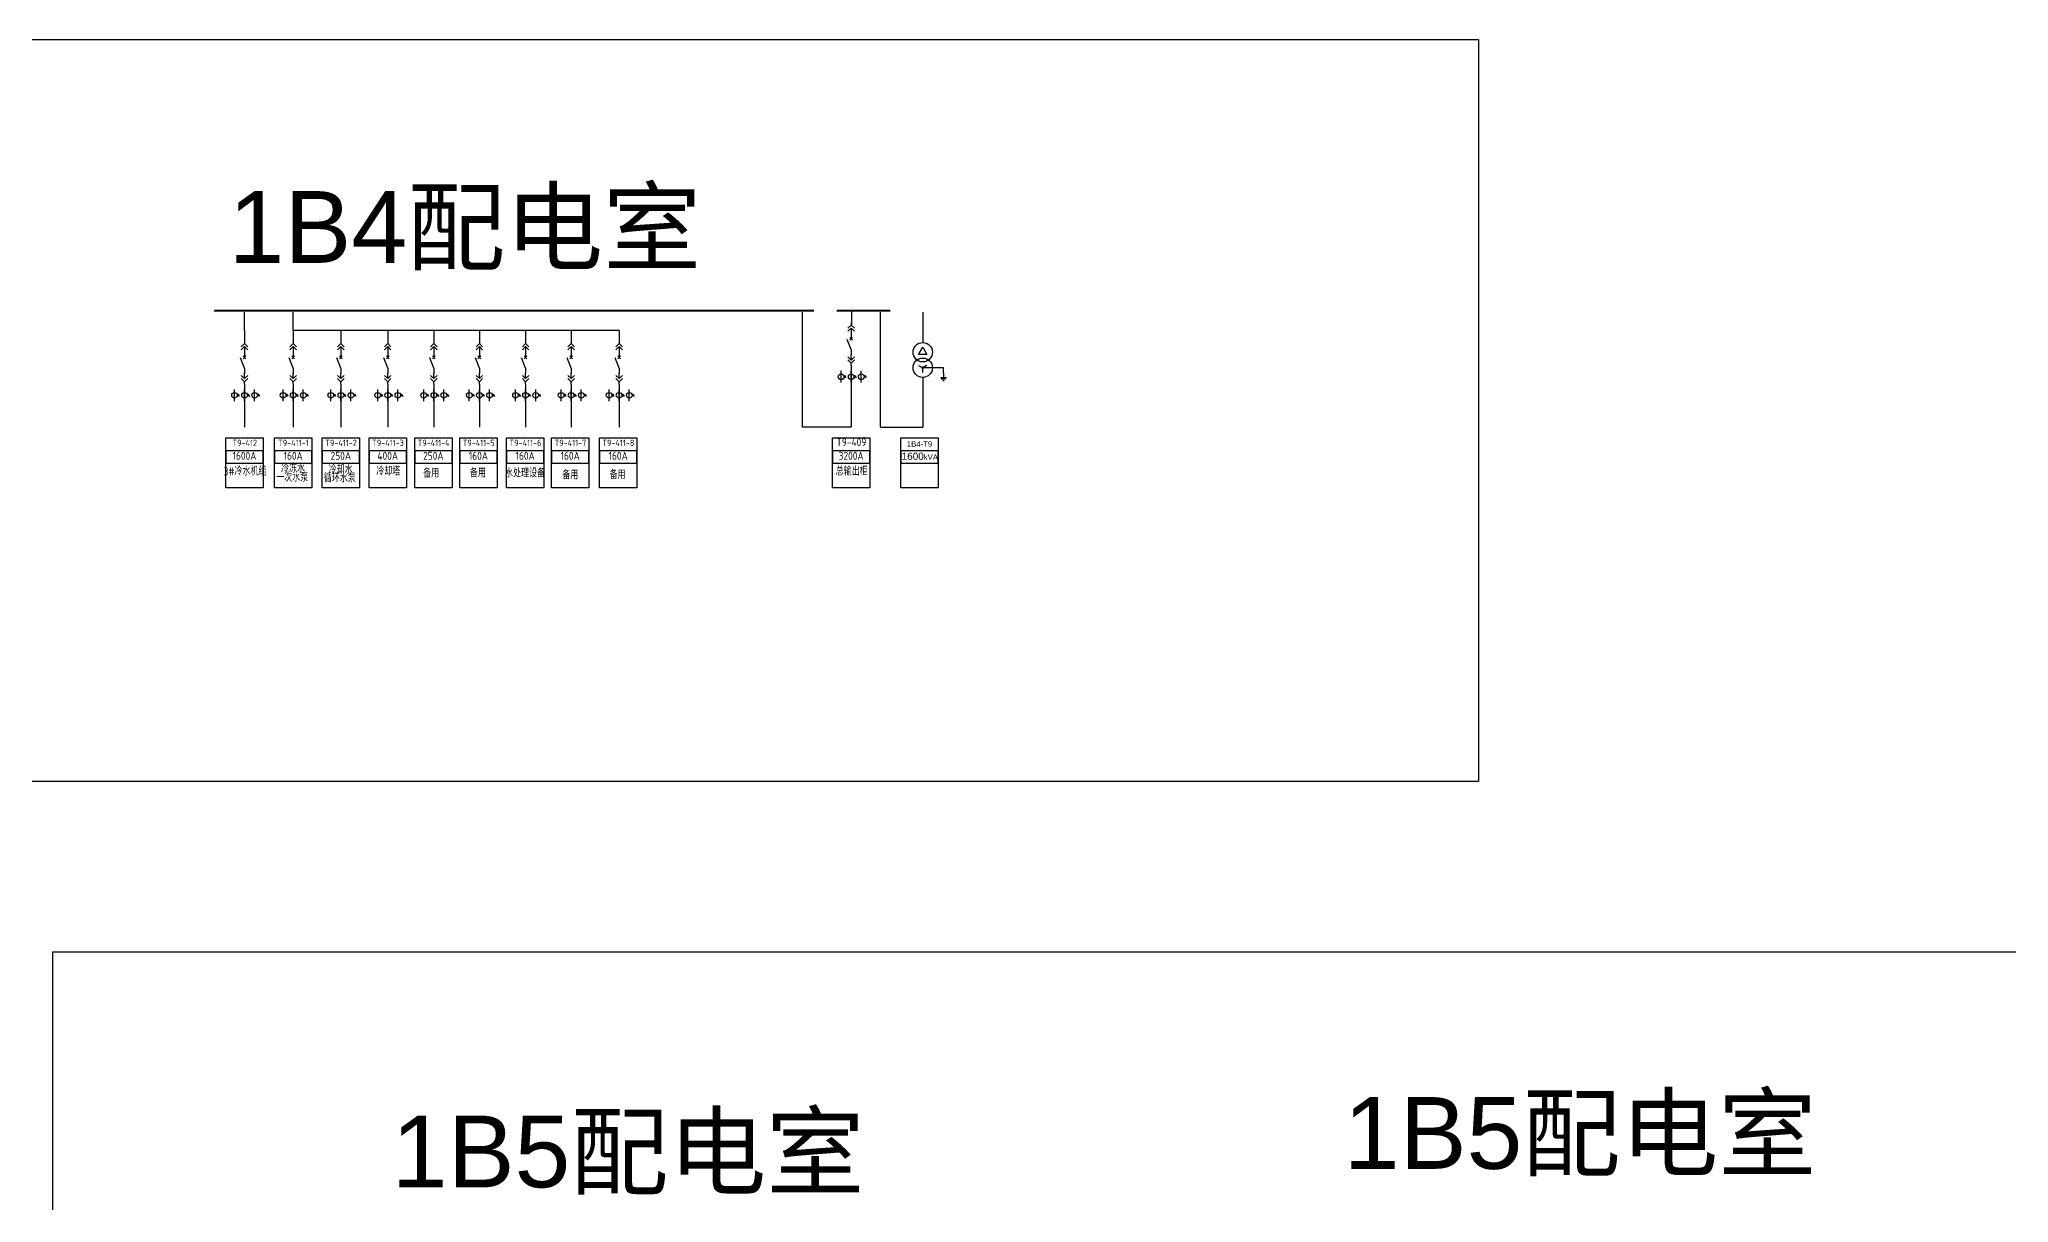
# Model space of a CAD drawing. Header units: millimetres. Extents: x -3460 to -460, y 6070 to 9130.
# Drawn here: x -1131.1 to -856.9, y 8039.9 to 8201.9 of the extents above; entities that cross this region are included whole.
import ezdxf
from ezdxf.enums import TextEntityAlignment as Align

# ---------------------------------------------------------------- set-up
doc = ezdxf.new("R2010")
doc.units = ezdxf.units.MM
doc.header["$LTSCALE"] = 1000
doc.header["$MEASUREMENT"] = 0
doc.linetypes.add('CENTER', pattern=[2, 1.25, -0.25, 0.25, -0.25])
doc.linetypes.add('CONTINOUS', pattern=[0])
doc.styles.add('HZSONG', font='gbenor.shx', dxfattribs={"height": 1200, "bigfont": 'gbcbig.shx'})
doc.styles.get("Standard").update_dxf_attribs({"font": 'arial.ttf'})

# ---------------------------------------------------------------- blocks, each defined once
blk = doc.blocks.new('DYDQAA03')
at = {"color": 0}
for points in [[(0, 0), (0, -1.5)], [(-2.1, -3.6), (0, -1.5)], [(-2.1, -5.6), (0, -3.5)], [(2.1, -3.6), (0, -1.5)], [(2.1, -5.6), (0, -3.5)], [(0, -3.5), (0, -7)]]:
    blk.add_lwpolyline(points, dxfattribs=at)
blk = doc.blocks.new('DYDQAA09')
at = {"color": 0}
blk.add_lwpolyline([(0, 0), (0, -3.5)], dxfattribs=at)
blk.add_lwpolyline([(0, 0), (0, -3.5)], dxfattribs=at)
blk.add_lwpolyline([(0, 0), (0, -3.5)], dxfattribs=at)
blk.add_lwpolyline([(0, 0), (0, -3.5)], dxfattribs=at)
blk.add_lwpolyline([(0, 0), (0, -3.5)], dxfattribs=at)
blk.add_lwpolyline([(0, 0), (0, -3.5)], dxfattribs=at)
blk.add_lwpolyline([(0, 0), (0, -3.5)], dxfattribs=at)
blk.add_lwpolyline([(0, 0), (0, -3.5)], dxfattribs=at)
blk.add_lwpolyline([(0, 0), (0, -3.5)], dxfattribs=at)
blk = doc.blocks.new('DYDQ0201')
at = {"color": 0}
for points in [[(0.9, -0.9), (-0.9, 0.9)], [(-0.9, -0.9), (0.9, 0.9)], [(0, -7), (-2.6, -0.4)]]:
    blk.add_lwpolyline(points, dxfattribs=at)
blk = doc.blocks.new('DYDQAA04')
at = {"color": 0}
for points in [[(0, -3.5), (0, 0)], [(-2.1, -1.4), (0, -3.5)], [(-2.1, -3.4), (0, -5.5)], [(2.1, -1.4), (0, -3.5)], [(2.1, -3.4), (0, -5.5)], [(0, -7), (0, -5.5)]]:
    blk.add_lwpolyline(points, dxfattribs=at)
blk = doc.blocks.new('A$C03DD39B5')
for p, q in [((417, 475), (283, 392)), ((417, 422), (283, 339)), ((350, 333), (350, 467))]:
    blk.add_line(p, q)
blk.add_lwpolyline([(700, 167), (0, 167)])
blk.add_circle((350, 167), 167)
blk = doc.blocks.new('DYDQAA05')
at = {"color": 0}
blk.add_lwpolyline([(0, 0), (0, -7)], dxfattribs=at)

msp = doc.modelspace()

# ---------------------------------------------------------------- linework, layer by layer
for p, q in [((-1102.51, 8161.35, -1824.59), (-1102.51, 8163.93, -441.31)), ((-1095.74, 8161.35, -1824.54), (-1095.74, 8163.93, -441.26)), ((-1024.82, 8147.91, 376.62), (-1024.82, 8163.93, 376.62)), ((-1013.96, 8147.91, -1408.76), (-1013.96, 8163.93, 376.62)), ((-1008.1, 8163.93, 3202.52), (-1008.1, 8159.68, -1408.8)), ((-1050.36, 8161.35, -1824.59), (-1095.74, 8161.35, -1824.59)), ((-1008.69, 8157.99, -1408.8), (-1008.1, 8159.01, -1408.8)), ((-1008.69, 8157.99, -1408.8), (-1008.1, 8159.01, -1408.8)), ((-1008.1, 8159.01, -1408.8), (-1007.51, 8157.99, -1408.8)), ((-1018.06, 8155.69, 376.62), (-1018.06, 8154.05, 376.62)), ((-1007.51, 8157.99, -1408.8), (-1008.69, 8157.99, -1408.8)), ((-1008.69, 8156.5, -1408.8), (-1008.1, 8156.17, -1408.8)), ((-1008.11, 8156.27, -1408.8), (-1008.2, 8156.18, -1408.8)), ((-1008.07, 8156.26, -1408.8), (-1008.2, 8156.13, -1408.8)), ((-1008.14, 8156.26, -1408.8), (-1008.19, 8156.21, -1408.8)), ((-1008.05, 8156.25, -1408.8), (-1008.19, 8156.12, -1408.8)), ((-1008.02, 8156.23, -1408.8), (-1008.17, 8156.09, -1408.8)), ((-1008.01, 8156.22, -1408.8), (-1008.15, 8156.08, -1408.8)), ((-1008, 8156.19, -1408.8), (-1008.12, 8156.07, -1408.8)), ((-1007.51, 8156.5, -1408.8), (-1008.1, 8156.17, -1408.8)), ((-1008.1, 8155.49, -1408.8), (-1008.1, 8156.17, -1408.8)), ((-1005.21, 8156.17, -1408.8), (-1008.1, 8156.17, -1408.8)), ((-1008, 8156.16, -1408.8), (-1008.1, 8156.07, -1408.8)), ((-1102.51, 8153.11, 376.62), (-1102.51, 8151.47, 376.62)), ((-1095.74, 8153.11, 376.62), (-1095.74, 8151.47, 376.62)), ((-1089.1, 8153.11, 376.62), (-1089.1, 8151.47, 376.62)), ((-1082.57, 8153.11, 376.62), (-1082.57, 8151.47, 376.62)), ((-1076.16, 8153.11, 376.62), (-1076.16, 8151.47, 376.62)), ((-1069.82, 8153.11, 376.62), (-1069.82, 8151.47, 376.62)), ((-1063.39, 8153.11, 376.62), (-1063.39, 8151.47, 376.62)), ((-1057.04, 8153.11, 376.62), (-1057.04, 8151.47, 376.62)), ((-1050.36, 8153.11, 376.62), (-1050.36, 8151.47, 376.62)), ((-1018.06, 8154.05, 376.62), (-1018.06, 8147.91, 376.62)), ((-1008.1, 8154.81, -1408.8), (-1008.1, 8147.9, -1408.8)), ((-1005.62, 8154.81, -1408.8), (-1004.81, 8154.81, -1408.8)), ((-1005.52, 8154.61, -1408.8), (-1004.91, 8154.61, -1408.8)), ((-1005.31, 8154.41, -1408.8), (-1005.11, 8154.41, -1408.8)), ((-1102.51, 8151.47, 376.62), (-1102.51, 8147.91, 376.62)), ((-1095.74, 8151.47, 376.62), (-1095.74, 8147.91, 376.62)), ((-1089.1, 8151.47, 376.62), (-1089.1, 8147.91, 376.62)), ((-1082.57, 8151.47, 376.62), (-1082.57, 8147.91, 376.62)), ((-1076.16, 8151.47, 376.62), (-1076.16, 8147.91, 376.62)), ((-1069.82, 8151.47, 376.62), (-1069.82, 8147.91, 376.62)), ((-1063.39, 8151.47, 376.62), (-1063.39, 8147.91, 376.62)), ((-1057.04, 8151.47, 376.62), (-1057.04, 8147.91, 376.62)), ((-1050.36, 8151.47, 376.62), (-1050.36, 8147.91, 376.62)), ((-1018.06, 8147.91, 376.62), (-1024.82, 8147.91, 376.62)), ((-1013.96, 8147.9, -1408.8), (-1008.1, 8147.9, -1408.8))]:
    msp.add_line(p, q)
at = {"linetype": 'CENTER', "ltscale": 0.5}
msp.add_line((-1005.21, 8155.42, -1408.8), (-1005.21, 8156.17, -1408.8), dxfattribs=at)
at = {"color": 1, "lineweight": 30, "ltscale": 0.002916}
for points in [[(-1320, 8201.91), (-930.72, 8201.91), (-930.72, 8098.53), (-1320, 8098.53)], [(-1129.2, 8074.82), (-703.97, 8074.82), (-703.97, 7850), (-1129.2, 7850)]]:
    msp.add_lwpolyline(points, close=True, dxfattribs=at)
at = {"color": 1, "lineweight": 40, "ltscale": 100}
for points, elevation in [([(-1023.26, 8164.09), (-1106.67, 8164.09), (-1106.67, 8164.09)], 1744.92), ([(-1012.64, 8164.09), (-1020, 8164.09), (-1020, 8164.09)], 1588.5)]:
    msp.add_lwpolyline(points, dxfattribs=dict(at, elevation=elevation))
at = {"linetype": 'Continuous', "elevation": 361.59}
msp.add_lwpolyline([(-1018.03, 8163.95), (-1018.03, 8162.16)], dxfattribs=at)
at = {"elevation": -1408.8}
msp.add_lwpolyline([(-1005.21, 8155.42), (-1005.21, 8154.81)], dxfattribs=at)
for points, elevation in [([(-1105.12, 8146.42), (-1099.91, 8146.42), (-1099.91, 8139.46), (-1105.12, 8139.46)], -441.31), ([(-1105.12, 8142.86), (-1099.91, 8142.86), (-1099.91, 8144.6), (-1105.12, 8144.6)], -441.31), ([(-1098.34, 8146.42), (-1093.13, 8146.42), (-1093.13, 8139.46), (-1098.34, 8139.46)], -441.31), ([(-1098.34, 8142.86), (-1093.13, 8142.86), (-1093.13, 8144.6), (-1098.34, 8144.6)], -441.31), ([(-1091.7, 8146.42), (-1086.49, 8146.42), (-1086.49, 8139.46), (-1091.7, 8139.46)], -441.31), ([(-1091.7, 8142.86), (-1086.49, 8142.86), (-1086.49, 8144.6), (-1091.7, 8144.6)], -441.31), ([(-1085.17, 8146.42), (-1079.96, 8146.42), (-1079.96, 8139.46), (-1085.17, 8139.46)], -441.31), ([(-1085.17, 8142.86), (-1079.96, 8142.86), (-1079.96, 8144.6), (-1085.17, 8144.6)], -441.31), ([(-1078.82, 8146.42), (-1073.61, 8146.42), (-1073.61, 8139.46), (-1078.82, 8139.46)], -441.31), ([(-1078.82, 8142.86), (-1073.61, 8142.86), (-1073.61, 8144.6), (-1078.82, 8144.6)], -441.31), ([(-1072.56, 8146.42), (-1067.35, 8146.42), (-1067.35, 8139.46), (-1072.56, 8139.46)], -441.31), ([(-1072.56, 8142.86), (-1067.35, 8142.86), (-1067.35, 8144.6), (-1072.56, 8144.6)], -441.31), ([(-1066.05, 8146.42), (-1060.84, 8146.42), (-1060.84, 8139.46), (-1066.05, 8139.46)], -441.31), ([(-1066.05, 8142.86), (-1060.84, 8142.86), (-1060.84, 8144.6), (-1066.05, 8144.6)], -441.31), ([(-1059.78, 8146.42), (-1054.57, 8146.42), (-1054.57, 8139.46), (-1059.78, 8139.46)], -441.31), ([(-1059.78, 8142.86), (-1054.57, 8142.86), (-1054.57, 8144.6), (-1059.78, 8144.6)], -441.31), ([(-1053.1, 8146.42), (-1047.89, 8146.42), (-1047.89, 8139.46), (-1053.1, 8139.46)], -441.31), ([(-1053.1, 8142.86), (-1047.89, 8142.86), (-1047.89, 8144.6), (-1053.1, 8144.6)], -441.31), ([(-1020.66, 8146.42), (-1015.46, 8146.42), (-1015.46, 8139.46), (-1020.66, 8139.46)], -441.31), ([(-1020.66, 8142.86), (-1015.46, 8142.86), (-1015.46, 8144.6), (-1020.66, 8144.6)], -441.31), ([(-1011.16, 8146.42), (-1005.95, 8146.42), (-1005.95, 8139.46), (-1011.16, 8139.46)], 130.89), ([(-1011.16, 8142.86), (-1005.95, 8142.86), (-1005.95, 8144.6), (-1011.16, 8144.6)], 130.89)]:
    msp.add_lwpolyline(points, close=True, dxfattribs=dict(elevation=elevation))
at = {"linetype": 'CONTINOUS'}
for centre in [(-1008.1, 8158.33, -1408.8), (-1008.1, 8156.17, -1408.8)]:
    msp.add_circle(centre, 1.35, dxfattribs=at)
msp.add_circle((-1008.1, 8156.17, -1408.8), 0.101)

# ---------------------------------------------------------------- block references
at = {"xscale": 0.2128954749704126, "yscale": 0.2128954749704126, "zscale": 0.2128954749704126}
for name, p in [('DYDQAA05', (-1102.51, 8161.35, -1824.59)), ('DYDQAA05', (-1095.74, 8161.35, -1824.59)), ('DYDQAA05', (-1089.1, 8161.35, -1824.59)), ('DYDQAA05', (-1082.57, 8161.35, -1824.59)), ('DYDQAA05', (-1076.16, 8161.35, -1824.59)), ('DYDQAA05', (-1069.82, 8161.35, -1824.59)), ('DYDQAA05', (-1063.39, 8161.35, -1824.59)), ('DYDQAA05', (-1057.04, 8161.35, -1824.59)), ('DYDQAA05', (-1050.36, 8161.35, -1824.59)), ('DYDQAA03', (-1018.06, 8162.44, -1824.59)), ('DYDQAA09', (-1018.06, 8160.95, -1824.59)), ('DYDQAA03', (-1102.51, 8159.86, -1824.59)), ('DYDQAA09', (-1102.51, 8158.37, -1824.59)), ('DYDQAA03', (-1095.74, 8159.86, -1824.59)), ('DYDQAA09', (-1095.74, 8158.37, -1824.59)), ('DYDQAA03', (-1089.1, 8159.86, -1824.59)), ('DYDQAA09', (-1089.1, 8158.37, -1824.59)), ('DYDQAA03', (-1082.57, 8159.86, -1824.59)), ('DYDQAA09', (-1082.57, 8158.37, -1824.59)), ('DYDQAA03', (-1076.16, 8159.86, -1824.59)), ('DYDQAA09', (-1076.16, 8158.37, -1824.59)), ('DYDQAA03', (-1069.82, 8159.86, -1824.59)), ('DYDQAA09', (-1069.82, 8158.37, -1824.59)), ('DYDQAA03', (-1063.39, 8159.86, -1824.59)), ('DYDQAA09', (-1063.39, 8158.37, -1824.59)), ('DYDQAA03', (-1057.04, 8159.86, -1824.59)), ('DYDQAA09', (-1057.04, 8158.37, -1824.59)), ('DYDQAA03', (-1050.36, 8159.86, -1824.59)), ('DYDQAA09', (-1050.36, 8158.37, -1824.59)), ('DYDQ0201', (-1018.06, 8160.2, -1824.59)), ('DYDQAA09', (-1018.06, 8158.71, -1824.59)), ('DYDQ0201', (-1102.51, 8157.62, -1824.59)), ('DYDQAA04', (-1102.51, 8155.39, -1824.59)), ('DYDQAA09', (-1102.51, 8156.13, -1824.59)), ('DYDQ0201', (-1095.74, 8157.62, -1824.59)), ('DYDQAA04', (-1095.74, 8155.39, -1824.59)), ('DYDQAA09', (-1095.74, 8156.13, -1824.59)), ('DYDQ0201', (-1089.1, 8157.62, -1824.59)), ('DYDQAA04', (-1089.1, 8155.39, -1824.59)), ('DYDQAA09', (-1089.1, 8156.13, -1824.59)), ('DYDQ0201', (-1082.57, 8157.62, -1824.59)), ('DYDQAA04', (-1082.57, 8155.39, -1824.59)), ('DYDQAA09', (-1082.57, 8156.13, -1824.59)), ('DYDQ0201', (-1076.16, 8157.62, -1824.59)), ('DYDQAA04', (-1076.16, 8155.39, -1824.59)), ('DYDQAA09', (-1076.16, 8156.13, -1824.59)), ('DYDQ0201', (-1069.82, 8157.62, -1824.59)), ('DYDQAA04', (-1069.82, 8155.39, -1824.59)), ('DYDQAA09', (-1069.82, 8156.13, -1824.59)), ('DYDQ0201', (-1063.39, 8157.62, -1824.59)), ('DYDQAA04', (-1063.39, 8155.39, -1824.59)), ('DYDQAA09', (-1063.39, 8156.13, -1824.59)), ('DYDQ0201', (-1057.04, 8157.62, -1824.59)), ('DYDQAA04', (-1057.04, 8155.39, -1824.59)), ('DYDQAA09', (-1057.04, 8156.13, -1824.59)), ('DYDQ0201', (-1050.36, 8157.62, -1824.59)), ('DYDQAA04', (-1050.36, 8155.39, -1824.59)), ('DYDQAA09', (-1050.36, 8156.13, -1824.59)), ('DYDQAA04', (-1018.06, 8157.97, -1824.59)), ('DYDQAA09', (-1018.06, 8156.48, -1824.59)), ('DYDQAA09', (-1102.51, 8153.9, -1824.59)), ('DYDQAA09', (-1095.74, 8153.9, -1824.59)), ('DYDQAA09', (-1089.1, 8153.9, -1824.59)), ('DYDQAA09', (-1082.57, 8153.9, -1824.59)), ('DYDQAA09', (-1076.16, 8153.9, -1824.59)), ('DYDQAA09', (-1069.82, 8153.9, -1824.59)), ('DYDQAA09', (-1063.39, 8153.9, -1824.59)), ('DYDQAA09', (-1057.04, 8153.9, -1824.59)), ('DYDQAA09', (-1050.36, 8153.9, -1824.59))]:
    msp.add_blockref(name, p, dxfattribs=at)
at = {"linetype": 'Continuous', "xscale": 0.002338875, "yscale": 0.002338875, "zscale": 0.002338875, "rotation": 270}
for p in [(-1019.85, 8155.73, 376.62), (-1018.45, 8155.73, 376.62), (-1017.05, 8155.73, 376.62), (-1104.3, 8153.15, 376.62), (-1102.9, 8153.15, 376.62), (-1101.5, 8153.15, 376.62), (-1097.53, 8153.15, 376.62), (-1096.13, 8153.15, 376.62), (-1094.72, 8153.15, 376.62), (-1090.89, 8153.15, 376.62), (-1089.49, 8153.15, 376.62), (-1088.09, 8153.15, 376.62), (-1084.36, 8153.15, 376.62), (-1082.96, 8153.15, 376.62), (-1081.56, 8153.15, 376.62), (-1077.96, 8153.15, 376.62), (-1076.55, 8153.15, 376.62), (-1075.15, 8153.15, 376.62), (-1071.61, 8153.15, 376.62), (-1070.21, 8153.15, 376.62), (-1068.8, 8153.15, 376.62), (-1065.18, 8153.15, 376.62), (-1063.78, 8153.15, 376.62), (-1062.37, 8153.15, 376.62), (-1058.83, 8153.15, 376.62), (-1057.43, 8153.15, 376.62), (-1056.02, 8153.15, 376.62), (-1052.15, 8153.15, 376.62), (-1050.75, 8153.15, 376.62), (-1049.34, 8153.15, 376.62)]:
    msp.add_blockref('A$C03DD39B5', p, dxfattribs=at)

# ---------------------------------------------------------------- texts
at = {"color": 7, "lineweight": 0, "style": 'HZSONG'}
for s, height, p in [('1600A', 1.114, (-1102.52, 8143.34, -1824.59)), ('T9-412', 0.891, (-1102.48, 8145.25, -1824.59)), ('T9-411-1', 0.891, (-1095.71, 8145.25, -1824.59)), ('160A', 1.114, (-1095.74, 8143.34, -1824.59)), ('T9-411-2', 0.891, (-1089.07, 8145.25, -1824.59)), ('250A', 1.114, (-1089.11, 8143.34, -1824.59)), ('T9-411-3', 0.891, (-1082.54, 8145.25, -1824.59)), ('400A', 1.114, (-1082.58, 8143.34, -1824.59)), ('T9-411-4', 0.891, (-1076.19, 8145.25, -1824.59)), ('250A', 1.114, (-1076.23, 8143.34, -1824.59)), ('T9-411-5', 0.891, (-1069.92, 8145.25, -1824.59)), ('160A', 1.114, (-1069.96, 8143.34, -1824.59)), ('T9-411-6', 0.891, (-1063.41, 8145.25, -1824.59)), ('160A', 1.114, (-1063.45, 8143.34, -1824.59)), ('T9-411-7', 0.891, (-1057.15, 8145.25, -1824.59)), ('160A', 1.114, (-1057.18, 8143.34, -1824.59)), ('T9-411-8', 0.891, (-1050.47, 8145.25, -1824.59)), ('160A', 1.114, (-1050.5, 8143.34, -1824.59)), ('T9-409', 1.114, (-1018.03, 8145.25, -1824.59)), ('3200A', 1.114, (-1018.07, 8143.34, -1824.59)), ('3#冷水机组', 1.114, (-1102.44, 8141.17, -1824.59)), ('冷冻水', 1.114, (-1095.75, 8141.56, -1445.79)), ('冷却水', 1.114, (-1089.13, 8141.41, -1445.79)), ('冷却塔', 1.114, (-1082.5, 8141.17, -1824.59)), ('备用', 1.114, (-1076.53, 8140.89, -1824.59)), ('备用', 1.114, (-1070.03, 8140.92, -1824.59)), ('水处理设备', 1.114, (-1063.46, 8140.91, -1572.04)), ('备用', 1.114, (-1057.16, 8140.64, -1824.59)), ('备用', 1.114, (-1050.58, 8140.67, -1824.59)), ('总输出柜', 1.114, (-1017.99, 8141.17, -1824.59)), ('一次水泵', 1.114, (-1095.88, 8140.31, -1163.12)), ('循环水泵', 1.114, (-1089.25, 8140.22, -1163.12))]:
    msp.add_text(s, height=height, dxfattribs=at).set_placement(p, align=Align.CENTER)
at = {"color": 0, "char_height": 10, "width": 0.000000001, "attachment_point": 1}
for s, insert in [('1B4{\\fSimSun|b0|i0|c134|p2;配电室}', (-1104.73, 8180.78, 2547.78)), ('1B5{\\fSimSun|b0|i0|c134|p2;配电室}', (-949.48, 8054.57, 5573.74)), ('1B5{\\fSimSun|b0|i0|c134|p2;配电室}', (-1082.01, 8051.99, 2547.78))]:
    msp.add_mtext(s, dxfattribs=dict(at, insert=insert))
at = {"width": 1.1343, "attachment_point": 1}
for s, insert, char_height in [('{\\H0.9x;1600\\H0.77778x;kVA', (-1011.03, 8144.33, -1157.48), 1.1), ('1B4-T9\\P', (-1010.31, 8145.93, 4130.86), 0.77)]:
    msp.add_mtext(s, dxfattribs=dict(at, insert=insert, char_height=char_height))

doc.saveas('drawing.dxf')
